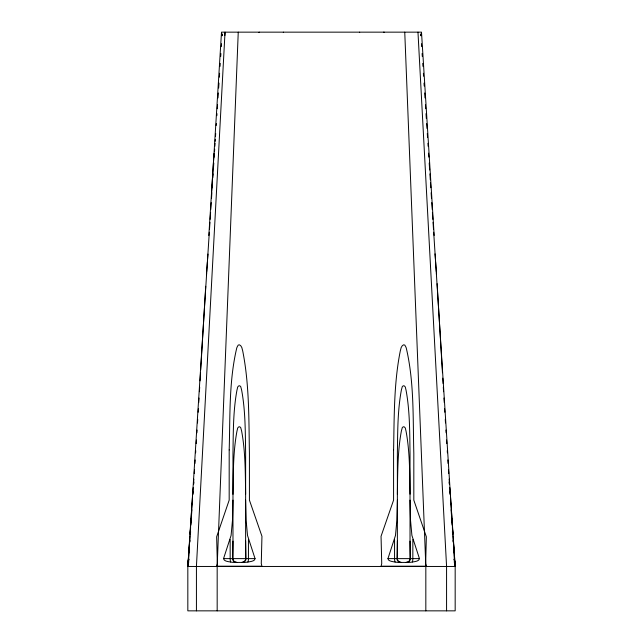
<?xml version="1.0" encoding="UTF-8"?>
<svg xmlns="http://www.w3.org/2000/svg" width="643" height="643" viewBox="0 0 643 643"><rect width="100%" height="100%" fill="white"/><g stroke="black" fill="none" stroke-linecap="round" stroke-linejoin="round"><path stroke-width="0.96" d="M232.975 494.354C233.305 473.296 233.112 452.005 236.946 431.22A29.465 29.345 0 0 1 237.259 429.95C237.331 426.196 240.932 425.288 241.221 429.524A28.324 28.204 0 0 1 241.655 431.22C245.481 451.949 245.288 473.192 245.626 494.194M232.975 500.133L232.477 520.348L231.094 535.41L223.555 558.622C223.78 561.66 229.647 561.725 232.195 562.255A14.186 14.13 0 0 0 234.084 562.432L244.517 562.416A11.847 11.799 0 0 0 245.996 562.312L247.225 562.135A26.853 26.733 0 0 1 247.876 562.046C250.014 561.66 255.102 561.21 255.046 558.622L247.507 535.41L246.124 520.348L245.626 500.133M232.975 541.133L232.613 558.622A3.689 3.673 0 0 0 236.503 562.279M397.374 494.354C397.704 473.296 397.511 452.005 401.345 431.22A28.324 28.204 0 0 1 401.779 429.524C402.068 425.288 405.669 426.196 405.741 429.95A29.465 29.345 0 0 1 406.054 431.22C409.88 451.949 409.687 473.192 410.025 494.194M397.374 541.133L397.012 558.622M397.374 500.133L396.876 520.348L395.493 535.41L387.954 558.622C387.906 561.218 392.986 561.66 395.123 562.046A26.853 26.733 0 0 1 395.775 562.135L397.004 562.312A11.847 11.799 0 0 0 398.483 562.424L408.916 562.416A14.186 14.13 0 0 0 410.797 562.247C413.345 561.741 419.228 561.652 419.445 558.622L411.906 535.41L410.523 520.348L410.025 500.133M217.173 566.21L238.248 32.15M188.166 562.287L188.238 560.567M196.436 566.21L225.026 32.15L224.841 35.574M188.174 561.709L188.166 562.239M200.536 372.739L200.053 380.873M200.696 370.03L205.72 286.304M198.165 412.251L198.382 408.691M198.751 402.558L199.025 398.041M199.402 391.716L199.676 387.199M208.83 235.499L213.998 153.661M211.595 192.522L221.497 32.15L421.503 32.15L434.17 235.451M197.505 422.933L197.722 419.373M196.879 432.9L197.063 430.046M222.165 33.983L222.044 35.807L222.148 34.208M189.918 534.397L192.546 496.107M206.708 272.544L188.053 566.314M206.765 271.684L207.376 262.175M207.432 261.307L209.313 232.244M209.505 229.278L209.948 222.349M210.14 219.384L210.591 212.455M210.783 209.489L211.226 202.569M211.483 198.615L211.869 192.683M212.19 187.74L212.568 181.808M212.825 177.854L213.082 173.907M213.468 167.976L213.781 163.041M214.167 157.109L214.424 153.163M214.553 151.185L214.682 149.208M214.875 146.25L215.067 143.285M215.196 141.307L215.317 139.338M215.509 136.372L215.702 133.414M188.254 560.318L189.589 539.493M196.428 440.013L196.203 443.574M195.609 452.841L195.745 450.703M206.435 275.091L207.793 256.131A21.934 4.163 -87.2 0 1 207.986 254.073M216.217 125.514L216.345 123.544M216.86 115.652L216.98 113.674M217.302 108.739L217.559 104.801M218.009 97.897L218.331 92.962M218.652 88.035L218.974 83.1M219.351 77.184L219.609 73.246M220.059 66.35L220.252 63.392M220.702 56.496L220.895 53.538M221.345 46.642L221.538 43.684M194.917 463.531L195.15 459.962M194.266 473.505L194.499 469.945M193.72 484.066L193.864 482.009M193.221 491.284L193.004 494.363M192.281 504.634L192.57 500.495M191.558 514.746L191.911 509.786M191.284 518.467L190.802 525.13M190.015 535.691L187.844 566.21L188.086 564.409M190.625 527.541L190.143 533.931M192.755 493.277L193.189 487.619M190.545 532.653L190.625 531.624M193.479 483.857L193.848 479.164M189.83 542.001L189.942 540.49M189.347 548.061L188.986 552.586M188.737 555.608L188.399 559.723M188.069 563.654L187.852 566.21L188.086 564.224M188.134 562.955L188.656 556.934M189.13 551.445L189.291 549.62M188.383 559.892L188.23 561.58M188.19 562.046L188.15 562.095A3.794 3.665 -90 0 0 188.817 561.757M188.319 562.392L188.624 560.23M188.343 562.247L188.367 562.022A3.794 3.665 90 0 0 188.616 561.886M188.753 558.598L188.238 562.922L188.72 559.498M188.592 560.069L188.729 558.976M283.354 32.576L283.402 32.15M188.56 560.72L188.616 560.31M187.86 566.089L188.777 559.217M188.52 561.026L188.431 561.693M259 32.552L259.217 32.15L259.169 32.552M187.869 566.459L455.131 566.459M223.555 558.622L255.046 558.622M387.954 558.622L419.445 558.622M188.134 562.416L188.737 562.416M454.263 562.416L454.866 562.416M454.947 566.322L436.292 272.552M383.927 32.15L383.984 32.552L383.943 32.15M454.633 562.143L454.497 561.154M454.456 560.833L454.4 560.423M454.215 559.169L455.14 566.089M454.914 564.409L455.148 566.21L453.411 539.493M454.28 559.498L454.722 562.93L454.247 558.598M359.598 32.15L359.646 32.576M454.28 558.976L454.392 559.973M454.424 560.246L454.569 561.435M454.914 564.224L455.148 566.21L454.931 563.654M454.842 562.352L454.858 562.175A3.794 3.665 90 0 1 454.368 561.869M454.183 561.757A3.794 3.665 -90 0 0 454.818 562.111L454.617 559.892M435.247 256.581L436.484 273.878M454.601 559.659L454.263 555.608M453.709 549.604L453.87 551.437M454.344 556.926L454.866 562.955M454.014 552.586L453.653 548.045M449.152 479.148L449.521 483.841M453.058 540.474L453.17 541.993M450.237 493.261L449.811 487.603M452.375 531.608L452.455 532.637M450.454 496.091L453.082 534.397M452.375 527.525L452.857 533.923M452.985 535.683L454.633 558.622M451.442 514.721L451.089 509.77M451.716 518.451L452.198 525.122M450.43 500.471L450.719 504.618M449.135 481.985L449.28 484.042M449.779 491.252L449.996 494.338M448.501 469.92L448.734 473.481M420.852 34.208L420.956 35.807L420.835 33.983M421.462 43.692L421.655 46.642M422.105 53.538L422.298 56.496M422.748 63.392L422.941 66.35M423.391 73.246L423.584 76.204M424.034 83.108L424.219 86.066M424.669 92.962L424.991 97.897M425.441 104.801L425.698 108.747M426.02 113.682L426.333 118.609M426.655 123.544L426.976 128.479M427.298 133.414L427.555 137.369M427.933 143.293L428.125 146.25M428.576 153.163L428.833 157.117M429.219 163.041L429.661 169.961M429.918 173.907L430.304 179.839M430.497 182.805L430.818 187.748M431.131 192.691L431.517 198.623M431.774 202.577L432.225 209.497M432.409 212.463L432.86 219.392M433.052 222.357L433.503 229.286M433.687 232.252L435.568 261.315M435.624 262.183L436.235 271.684M446.797 443.557L446.572 439.997M447.255 450.687L447.391 452.817M447.85 459.946L448.083 463.507M437.119 283.716L442.456 372.715M445.495 422.909L445.277 419.357M445.937 430.03L446.121 432.876M443.975 398.025L444.249 402.542M444.618 408.675L444.835 412.235M442.786 378.14L443.107 383.566M443.324 387.174L443.59 391.7M446.563 566.21L417.974 32.15M245.988 558.622L245.626 541.133M404.752 32.15L425.827 566.21M410.025 541.133L410.387 558.622A3.689 3.673 0 0 1 406.497 562.279M455.172 566.587L455.172 610.85L187.828 610.85L187.828 566.587M452.592 530.411L452.592 534.301M446.572 566.587L446.572 610.85M425.827 566.587L425.827 610.85M412.838 539.565L412.838 558.622A3.794 0.981 -90 0 1 412.276 562.046M394.561 539.565L394.561 558.622A3.794 0.981 90 0 0 395.123 562.046M248.439 539.565L248.439 558.622A3.794 0.981 90 0 1 247.876 562.046M230.162 539.565L230.162 558.622A3.794 0.981 -90 0 0 230.724 562.046M217.173 566.587L217.173 610.85M196.428 566.587L196.428 610.85M190.408 530.419L190.408 534.309M406.231 562.416A3.794 3.794 0 0 0 410.025 558.622L410.025 453.194C409.687 432.192 409.88 410.957 406.054 390.221A29.465 29.345 0 0 0 405.741 388.959C405.669 385.197 402.068 384.289 401.779 388.533A28.324 28.204 0 0 0 401.345 390.221C397.511 411.006 397.704 432.297 397.374 453.355L397.374 558.622A3.794 3.794 0 0 0 401.168 562.416M400.902 562.279A3.689 3.673 0 0 1 396.948 558.622M236.769 562.416A3.794 3.794 0 0 1 232.975 558.622L232.975 453.355C233.305 432.297 233.112 411.006 236.946 390.221A29.465 29.345 0 0 1 237.259 388.959C237.331 385.197 240.932 384.289 241.221 388.533A28.324 28.204 0 0 1 241.655 390.221C245.481 410.957 245.288 432.192 245.626 453.194L245.626 558.622A3.794 3.794 0 0 1 241.832 562.416M246.052 558.622A3.689 3.673 0 0 1 242.098 562.279M434.99 253.881A21.147 4.011 87.2 0 1 435.215 256.131M229.189 449.939L229.181 500.133L216.651 536.801L217.334 563.581L216.651 566.21L261.95 566.21L261.267 563.581L261.95 536.27L249.42 500.133L249.42 453.355C248.785 419.099 249.388 384.369 242.652 350.636A40.879 40.702 0 0 0 242.29 349.358C242.098 346.416 238.585 342.092 237.171 346.939A19.081 19.001 0 0 0 236.728 348.072C228.868 381.307 230.202 416.005 229.189 449.939M393.588 449.939L393.58 500.133L381.05 536.27L381.733 563.581L381.05 566.21L426.349 566.21L425.666 563.581L426.349 536.801L413.819 500.133L413.819 453.355C412.87 418.288 414.317 382.432 406.272 348.072A19.081 19.001 0 0 0 405.829 346.939C404.415 342.092 400.902 346.416 400.71 349.358A40.879 40.702 0 0 0 400.348 350.636C393.781 383.244 394.296 416.825 393.588 449.939"/></g></svg>
